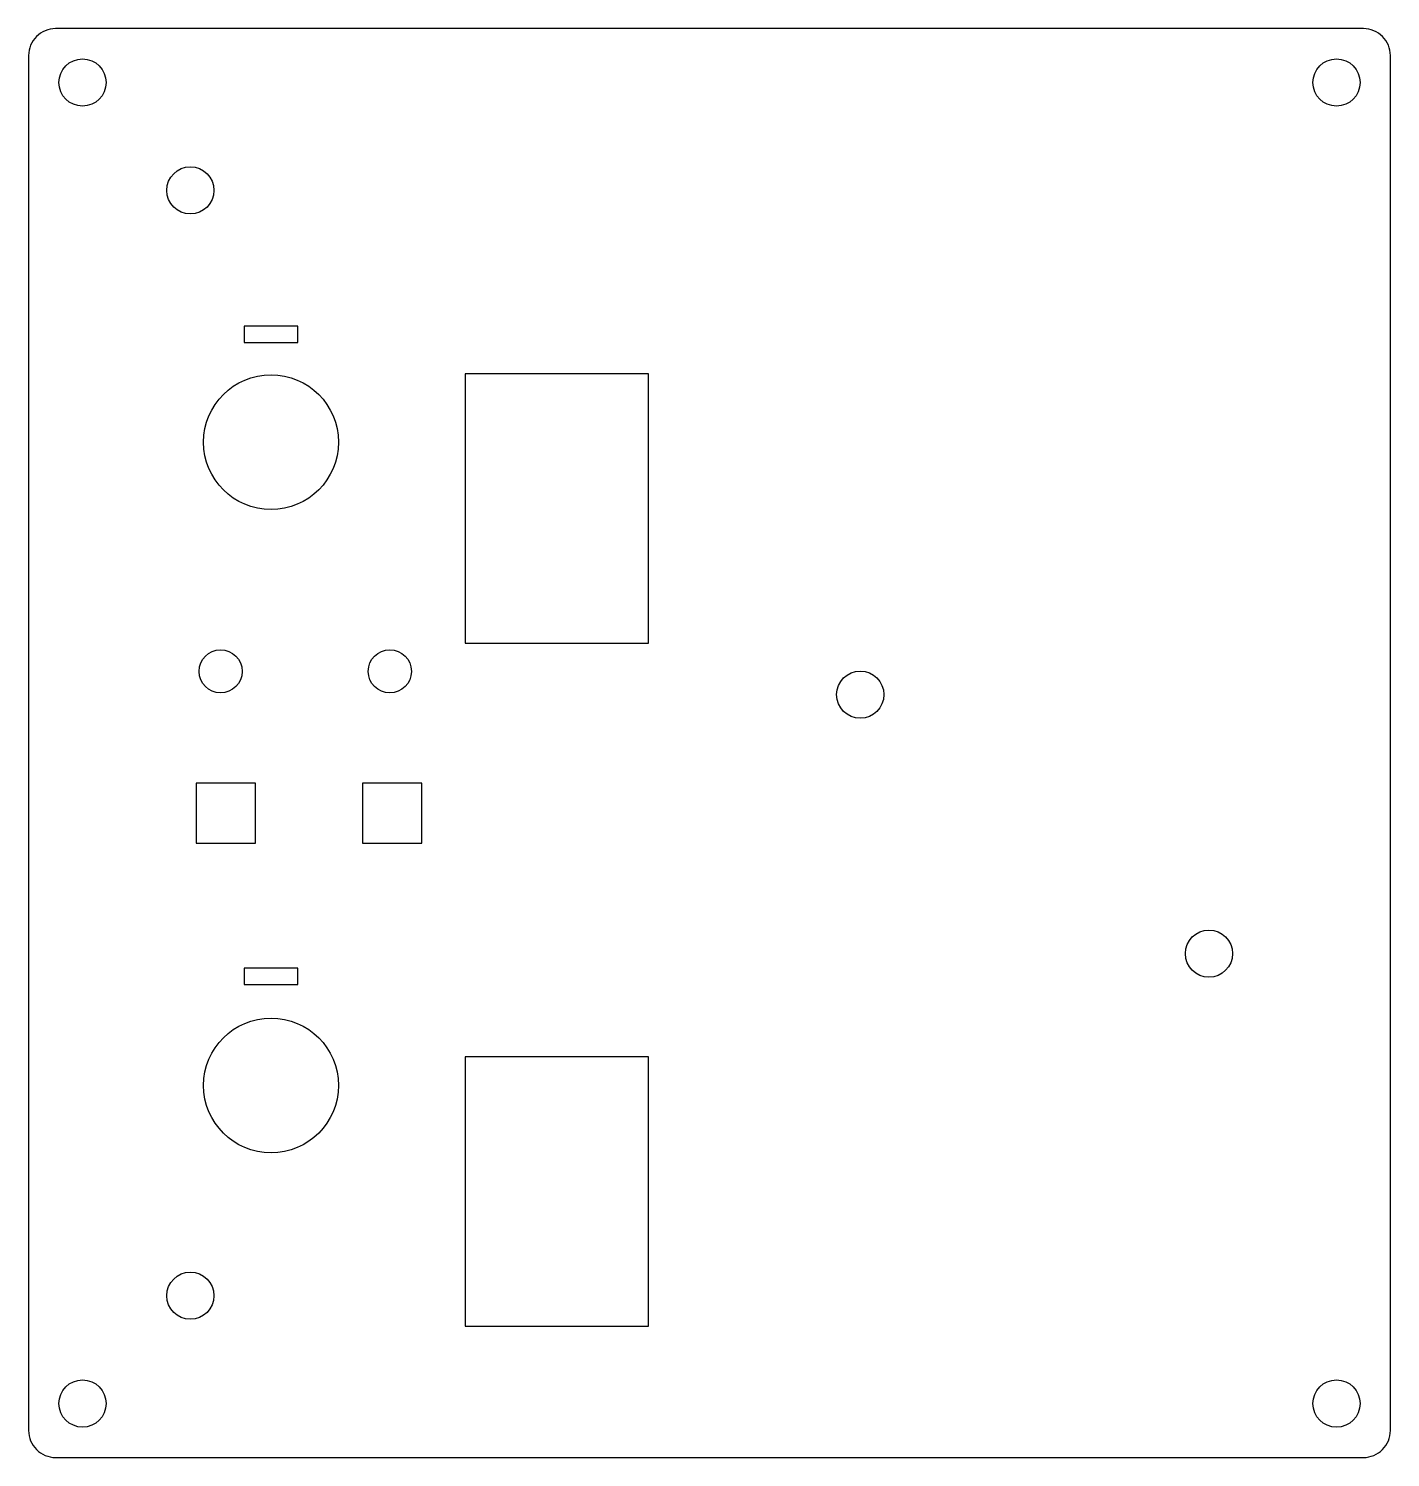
# Model space of a CAD drawing. Header units: millimetres. Extents: x 1776 to 1877, y 1018 to 1124.
import ezdxf

# ---------------------------------------------------------------- set-up
doc = ezdxf.new("R2010")
doc.units = ezdxf.units.MM

# ---------------------------------------------------------------- blocks, each defined once
blk = doc.blocks.new('*U1')
blk.add_circle((0, 0), 1.75)
blk = doc.blocks.new('*U2')
at = {"color": 0, "linetype": 'ByBlock', "lineweight": -2, "transparency": 16777216}
for p in [(0, 98), (93, 98), (0, 0), (93, 0)]:
    blk.add_blockref('*U1', p, dxfattribs=at)

msp = doc.modelspace()

# ---------------------------------------------------------------- linework, layer by layer
msp.add_lwpolyline([(1778.17, 1018.03), (1875.17, 1018.03, 0.414214), (1877.17, 1020.03), (1877.17, 1122.03, 0.414214), (1875.17, 1124.03), (1778.17, 1124.03, 0.414214), (1776.17, 1122.03), (1776.17, 1020.03, 0.414214)], format="xyb", close=True)
for points in [[(1792.15, 1100.75), (1796.15, 1100.75), (1796.15, 1101.95), (1792.15, 1101.95)], [(1808.54, 1078.43), (1822.14, 1078.43), (1822.14, 1098.43), (1808.54, 1098.43)], [(1788.61, 1063.61), (1793.01, 1063.61), (1793.01, 1068.06), (1788.61, 1068.06)], [(1800.93, 1063.61), (1805.33, 1063.61), (1805.33, 1068.06), (1800.93, 1068.06)], [(1792.15, 1053.12), (1796.15, 1053.12), (1796.15, 1054.32), (1792.15, 1054.32)], [(1808.54, 1027.76), (1822.14, 1027.76), (1822.14, 1047.76), (1808.54, 1047.76)]]:
    msp.add_lwpolyline(points, close=True)
for centre, radius in [((1788.17, 1112.03), 1.75), ((1794.15, 1093.35), 5), ((1790.41, 1076.35), 1.6), ((1802.96, 1076.35), 1.6), ((1837.85, 1074.62), 1.75), ((1863.71, 1055.41), 1.75), ((1794.15, 1045.63), 5), ((1788.17, 1030.03), 1.75)]:
    msp.add_circle(centre, radius)

# ---------------------------------------------------------------- block references
msp.add_blockref('*U2', (1780.17, 1022.03))

doc.saveas('drawing.dxf')
